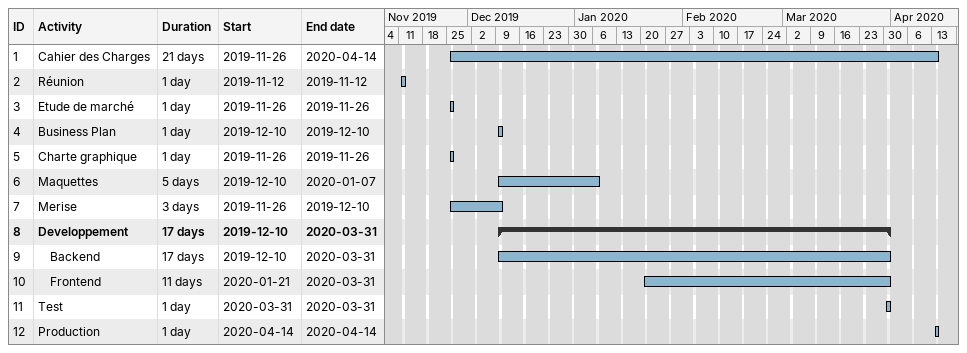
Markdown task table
| ID | Level | Task | Duration | Start | Finish |
|---|---|---|---|---|---|
| 1 | 1 | Cahier des Charges | 21d | 2019-11-26 | 2020-04-14 |
| 2 | 1 | Réunion | 1d | 2019-11-12 | 2019-11-12 |
| 3 | 1 | Etude de marché | 1d | 2019-11-26 | 2019-11-26 |
| 4 | 1 | Business Plan | 1d | 2019-12-10 | 2019-12-10 |
| 5 | 1 | Charte graphique | 1d | 2019-11-26 | 2019-11-26 |
| 6 | 1 | Maquettes | 5d | 2019-12-10 | 2020-01-07 |
| 7 | 1 | Merise | 3d | 2019-11-26 | 2019-12-10 |
| 8 | 1 | **Developpement** | 17d | 2019-12-10 | 2020-03-31 |
| 9 | 2 | Backend | 17d | 2019-12-10 | 2020-03-31 |
| 10 | 2 | Frontend | 11d | 2020-01-21 | 2020-03-31 |
| 11 | 1 | Test | 1d | 2020-03-31 | 2020-03-31 |
| 12 | 1 | Production | 1d | 2020-04-14 | 2020-04-14 |
